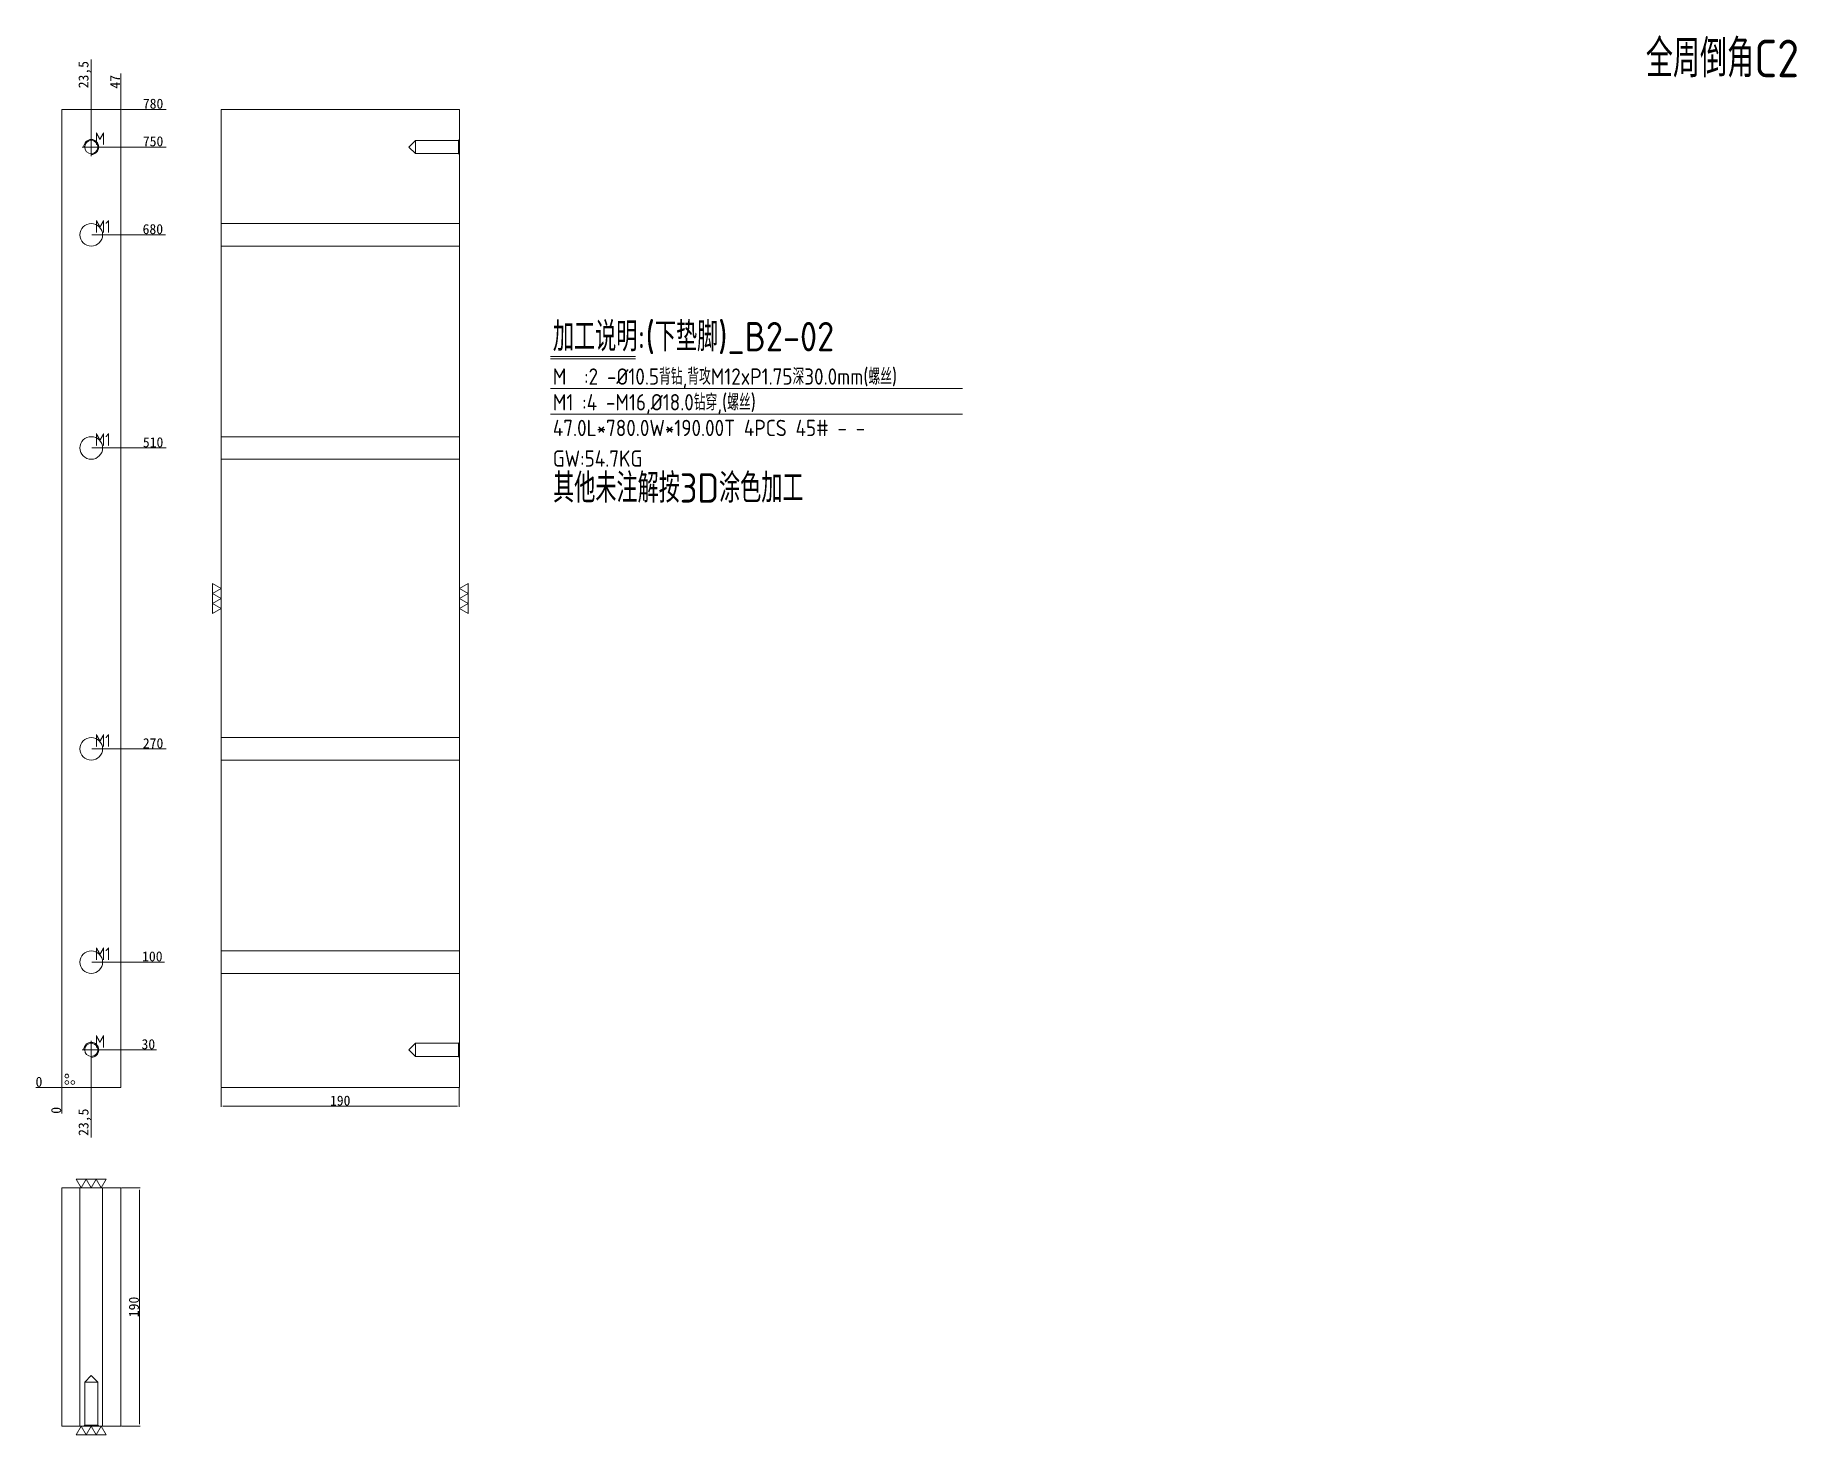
# Model space of a CAD drawing. Header units: millimetres. Extents: x 12046 to 13450, y 23513 to 24629.
import ezdxf

# ---------------------------------------------------------------- set-up
doc = ezdxf.new("R2010")
doc.units = ezdxf.units.MM
doc.linetypes.add('CENTER', pattern=[0])
doc.linetypes.add('DASHED', pattern=[0])
doc.layers.add('B2', color=7, linetype='Continuous', true_color=0xffffff)
doc.layers.add('U1', color=7, linetype='Continuous', true_color=0xffffff)
doc.layers.add('dim', color=4, linetype='Continuous')
doc.layers.add('dim_temp', color=161, linetype='Continuous', lineweight=9)
doc.styles.add('_PUG_ERP', font='txt')
doc.styles.add('gbenor', font='gbenor.shx', dxfattribs={"bigfont": 'gbcbig'})
doc.dimstyles.new('_PUG_ERP', dxfattribs={"dimtxt": 8, "dimasz": 1.5, "dimexe": 0.5, "dimexo": 0.5, "dimgap": 0.5, "dimtad": 1, "dimtxsty": '_PUG_ERP', "dimblk": 'CLOSEDBLANK', "dimcen": 0, "dimclrd": 4, "dimclre": 4, "dimclrt": 3, "dimazin": 3, "dimtfac": 1, "dimtmove": 0, "dimatfit": 3, "dimldrblk": 'CLOSEDBLANK', "dimlwd": 9, "dimlwe": 9})

# ---------------------------------------------------------------- blocks, each defined once
blk = doc.blocks.new('*D1266')
at = {"layer": 'Defpoints', "color": 0}
for p in [(12090.3, 23820), (12128.8, 23820), (12066.8, 23790)]:
    blk.add_point(p, dxfattribs=at)
at = {"layer": 'dim_temp', "color": 4, "lineweight": 9}
blk.add_line((12090.8, 23820), (12142.3, 23820), dxfattribs=at)
at = {"layer": 'dim_temp', "color": 3, "lineweight": 18, "insert": (12135.8, 23824.5), "char_height": 8, "attachment_point": 5, "style": '_PUG_ERP'}
blk.add_mtext('30', dxfattribs=at)
blk = doc.blocks.new('_ClosedBlank')
blk = doc.blocks.new('*D1267')
at = {"layer": 'Defpoints', "color": 0}
for p in [(12090.3, 23890), (12128.8, 23890), (12066.8, 23790)]:
    blk.add_point(p, dxfattribs=at)
at = {"layer": 'dim_temp', "color": 4, "lineweight": 9}
blk.add_line((12090.8, 23890), (12148.7, 23890), dxfattribs=at)
at = {"layer": 'dim_temp', "color": 3, "lineweight": 18, "insert": (12139, 23894.5), "char_height": 8, "attachment_point": 5, "style": '_PUG_ERP'}
blk.add_mtext('100', dxfattribs=at)
blk = doc.blocks.new('*D1268')
at = {"layer": 'Defpoints', "color": 0}
for p in [(12090.3, 24060), (12128.8, 24060), (12066.8, 23790)]:
    blk.add_point(p, dxfattribs=at)
at = {"layer": 'dim_temp', "color": 4, "lineweight": 9}
blk.add_line((12090.8, 24060), (12149.9, 24060), dxfattribs=at)
at = {"layer": 'dim_temp', "color": 3, "lineweight": 18, "insert": (12139.6, 24064.5), "char_height": 8, "attachment_point": 5, "style": '_PUG_ERP'}
blk.add_mtext('270', dxfattribs=at)
blk = doc.blocks.new('*D1269')
at = {"layer": 'Defpoints', "color": 0}
for p in [(12090.3, 24300), (12128.8, 24300), (12066.8, 23790)]:
    blk.add_point(p, dxfattribs=at)
at = {"layer": 'dim_temp', "color": 4, "lineweight": 9}
blk.add_line((12090.8, 24300), (12149.9, 24300), dxfattribs=at)
at = {"layer": 'dim_temp', "color": 3, "lineweight": 18, "insert": (12139.6, 24304.5), "char_height": 8, "attachment_point": 5, "style": '_PUG_ERP'}
blk.add_mtext('510', dxfattribs=at)
blk = doc.blocks.new('*D1270')
at = {"layer": 'Defpoints', "color": 0}
for p in [(12090.3, 24470), (12128.8, 24470), (12066.8, 23790)]:
    blk.add_point(p, dxfattribs=at)
at = {"layer": 'dim_temp', "color": 4, "lineweight": 9}
blk.add_line((12090.8, 24470), (12149.5, 24470), dxfattribs=at)
at = {"layer": 'dim_temp', "color": 3, "lineweight": 18, "insert": (12139.4, 24474.5), "char_height": 8, "attachment_point": 5, "style": '_PUG_ERP'}
blk.add_mtext('680', dxfattribs=at)
blk = doc.blocks.new('*D1271')
at = {"layer": 'Defpoints', "color": 0}
for p in [(12090.3, 24540), (12128.8, 24540), (12066.8, 23790)]:
    blk.add_point(p, dxfattribs=at)
at = {"layer": 'dim_temp', "color": 4, "lineweight": 9}
blk.add_line((12090.8, 24540), (12149.9, 24540), dxfattribs=at)
at = {"layer": 'dim_temp', "color": 3, "lineweight": 18, "insert": (12139.6, 24544.5), "char_height": 8, "attachment_point": 5, "style": '_PUG_ERP'}
blk.add_mtext('750', dxfattribs=at)
blk = doc.blocks.new('*D1272')
at = {"layer": 'Defpoints', "color": 0}
for p in [(12113.8, 24570), (12128.8, 24570), (12066.8, 23790)]:
    blk.add_point(p, dxfattribs=at)
at = {"layer": 'dim_temp', "color": 4, "lineweight": 9}
blk.add_line((12114.3, 24570), (12149.9, 24570), dxfattribs=at)
at = {"layer": 'dim_temp', "color": 3, "lineweight": 18, "insert": (12139.6, 24574.5), "char_height": 8, "attachment_point": 5, "style": '_PUG_ERP'}
blk.add_mtext('780', dxfattribs=at)
blk = doc.blocks.new('*D1273')
at = {"layer": 'Defpoints', "color": 0}
for p in [(12051.8, 23790), (12066.8, 23790), (12066.8, 23790)]:
    blk.add_point(p, dxfattribs=at)
at = {"layer": 'dim_temp', "color": 4, "lineweight": 9}
blk.add_line((12066.3, 23790), (12046, 23790), dxfattribs=at)
at = {"layer": 'dim_temp', "color": 3, "lineweight": 18, "insert": (12048.6, 23794.5), "char_height": 8, "attachment_point": 5, "style": '_PUG_ERP'}
blk.add_mtext('0', dxfattribs=at)
blk = doc.blocks.new('*D1274')
at = {"layer": 'Defpoints', "color": 0}
for p in [(12090.3, 23820), (12066.8, 23790), (12090.3, 23775)]:
    blk.add_point(p, dxfattribs=at)
at = {"layer": 'dim_temp', "color": 4, "lineweight": 9}
blk.add_line((12090.3, 23819.5), (12090.3, 23750.1), dxfattribs=at)
at = {"layer": 'dim_temp', "color": 3, "lineweight": 18, "insert": (12085.1, 23762.3), "char_height": 8, "attachment_point": 5, "rotation": 90, "style": '_PUG_ERP'}
blk.add_mtext('23,5', dxfattribs=at)
blk = doc.blocks.new('*D1275')
at = {"layer": 'Defpoints', "color": 0}
for p in [(12066.8, 23790), (12066.8, 23790), (12066.8, 23775)]:
    blk.add_point(p, dxfattribs=at)
at = {"layer": 'dim_temp', "color": 4, "lineweight": 9}
blk.add_line((12066.8, 23789.5), (12066.8, 23769.2), dxfattribs=at)
at = {"layer": 'dim_temp', "color": 3, "lineweight": 18, "insert": (12062.3, 23771.8), "char_height": 8, "attachment_point": 5, "rotation": 90, "style": '_PUG_ERP'}
blk.add_mtext('0', dxfattribs=at)
blk = doc.blocks.new('*D1276')
at = {"layer": 'Defpoints', "color": 0}
for p in [(12113.8, 24585), (12113.8, 24570), (12066.8, 23790)]:
    blk.add_point(p, dxfattribs=at)
at = {"layer": 'dim_temp', "color": 4, "lineweight": 9}
blk.add_line((12113.8, 24570.5), (12113.8, 24598.5), dxfattribs=at)
at = {"layer": 'dim_temp', "color": 3, "lineweight": 18, "insert": (12109.3, 24592), "char_height": 8, "attachment_point": 5, "rotation": 90, "style": '_PUG_ERP'}
blk.add_mtext('47', dxfattribs=at)
blk = doc.blocks.new('*D1277')
at = {"layer": 'Defpoints', "color": 0}
for p in [(12090.3, 24585), (12090.3, 24540), (12066.8, 23790)]:
    blk.add_point(p, dxfattribs=at)
at = {"layer": 'dim_temp', "color": 4, "lineweight": 9}
blk.add_line((12090.3, 24540.5), (12090.3, 24609.9), dxfattribs=at)
at = {"layer": 'dim_temp', "color": 3, "lineweight": 18, "insert": (12085.1, 24597.7), "char_height": 8, "attachment_point": 5, "rotation": 90, "style": '_PUG_ERP'}
blk.add_mtext('23,5', dxfattribs=at)
blk = doc.blocks.new('*D1278')
at = {"layer": 'Defpoints', "color": 0}
for p in [(12113.8, 23710), (12113.8, 23520), (12128.8, 23520)]:
    blk.add_point(p, dxfattribs=at)
at = {"layer": 'dim_temp', "color": 4, "lineweight": 9}
for p, q in [((12114.3, 23710), (12129.3, 23710)), ((12128.8, 23708.5), (12128.8, 23521.5)), ((12114.3, 23520), (12129.3, 23520))]:
    blk.add_line(p, q, dxfattribs=at)
at = {"layer": 'dim_temp', "color": 3, "lineweight": 18, "insert": (12124.3, 23615), "char_height": 8, "attachment_point": 5, "rotation": 90, "style": '_PUG_ERP'}
blk.add_mtext('190', dxfattribs=at)
blk = doc.blocks.new('*D1279')
at = {"layer": 'Defpoints', "color": 0}
for p in [(12193.8, 23790), (12383.8, 23790), (12383.8, 23775)]:
    blk.add_point(p, dxfattribs=at)
at = {"layer": 'dim_temp', "color": 4, "lineweight": 9}
for p, q in [((12193.8, 23789.5), (12193.8, 23774.5)), ((12383.8, 23789.5), (12383.8, 23774.5)), ((12195.3, 23775), (12382.3, 23775))]:
    blk.add_line(p, q, dxfattribs=at)
at = {"layer": 'dim_temp', "color": 3, "lineweight": 18, "insert": (12288.8, 23779.5), "char_height": 8, "attachment_point": 5, "style": '_PUG_ERP'}
blk.add_mtext('190', dxfattribs=at)

msp = doc.modelspace()

# ---------------------------------------------------------------- linework, layer by layer
at = {"layer": 'B2', "color": 135, "linetype": 'Continuous', "lineweight": 18}
for p, q in [((12113.814, 24570), (12066.814, 24570)), ((12066.814, 24570), (12066.814, 23790)), ((12113.814, 24570), (12113.814, 23790)), ((12193.814, 24570), (12383.814, 24570)), ((12193.814, 24570), (12193.814, 23790)), ((12383.814, 24570), (12383.814, 23790)), ((12066.814, 23790), (12113.814, 23790)), ((12383.814, 23790), (12193.814, 23790)), ((12066.814, 23520), (12066.814, 23710)), ((12066.814, 23710), (12113.814, 23710)), ((12113.814, 23520), (12113.814, 23710)), ((12066.814, 23520), (12113.814, 23520))]:
    msp.add_line(p, q, dxfattribs=at)
at = {"layer": 'B2', "color": 1, "linetype": 'CENTER', "lineweight": 18, "ltscale": 0.583504}
for p, q in [((12083.114, 24540), (12097.514, 24540)), ((12090.314, 24532.8), (12090.314, 24547.2)), ((12090.314, 23812.8), (12090.314, 23827.2)), ((12083.114, 23820), (12097.514, 23820))]:
    msp.add_line(p, q, dxfattribs=at)
at = {"layer": 'B2', "color": 5, "linetype": 'DASHED', "lineweight": 13, "ltscale": 0.583504}
for p, q in [((12348.814, 24545.253), (12343.561, 24540)), ((12343.561, 24540), (12348.814, 24534.747)), ((12383.067, 24545.253), (12348.814, 24545.253)), ((12348.814, 24534.747), (12348.814, 24545.253)), ((12383.814, 24546), (12383.067, 24545.253)), ((12383.067, 24545.253), (12383.067, 24534.747)), ((12348.814, 24534.747), (12383.067, 24534.747)), ((12383.067, 24534.747), (12383.814, 24534)), ((12348.814, 23825.253), (12343.561, 23820)), ((12383.067, 23825.253), (12348.814, 23825.253)), ((12348.814, 23825.253), (12348.814, 23814.747)), ((12383.814, 23826), (12383.067, 23825.253)), ((12383.067, 23814.747), (12383.067, 23825.253)), ((12343.561, 23820), (12348.814, 23814.747)), ((12348.814, 23814.747), (12383.067, 23814.747)), ((12383.067, 23814.747), (12383.814, 23814)), ((12090.314, 23560.253), (12085.061, 23555)), ((12095.567, 23555), (12090.314, 23560.253)), ((12085.061, 23555), (12085.061, 23520.747)), ((12085.061, 23555), (12095.567, 23555)), ((12095.567, 23520.747), (12095.567, 23555)), ((12085.061, 23520.747), (12084.314, 23520)), ((12085.061, 23520.747), (12095.567, 23520.747)), ((12096.314, 23520), (12095.567, 23520.747))]:
    msp.add_line(p, q, dxfattribs=at)
at = {"layer": 'B2', "color": 31, "linetype": 'DASHED', "lineweight": 13, "ltscale": 0.583504}
for p, q in [((12383.814, 24479.003), (12193.814, 24479.003)), ((12193.814, 24460.997), (12383.814, 24460.997)), ((12383.814, 24309.003), (12193.814, 24309.003)), ((12193.814, 24290.997), (12383.814, 24290.997)), ((12383.814, 24069.003), (12193.814, 24069.003)), ((12193.814, 24050.997), (12383.814, 24050.997)), ((12383.814, 23899.003), (12193.814, 23899.003)), ((12193.814, 23880.997), (12383.814, 23880.997)), ((12081.311, 23710), (12081.311, 23520)), ((12099.318, 23520), (12099.318, 23710))]:
    msp.add_line(p, q, dxfattribs=at)
at = {"layer": 'B2', "color": 30, "linetype": 'DASHED', "lineweight": 13, "ltscale": 0.583504}
for centre in [(12090.314, 24540), (12090.314, 23820)]:
    msp.add_circle(centre, 5.253, dxfattribs=at)
at = {"layer": 'B2', "color": 42, "linetype": 'Continuous', "lineweight": 18}
for centre in [(12090.314, 24470), (12090.314, 24300), (12090.314, 24060), (12090.314, 23890)]:
    msp.add_circle(centre, 9.004, dxfattribs=at)
at = {"layer": 'B2', "color": 30, "linetype": 'DASHED', "lineweight": 18, "ltscale": 0.583504}
for centre in [(12090.314, 24540), (12090.314, 23820)]:
    msp.add_arc(centre, 6, 270, 180, dxfattribs=at)
at = {"layer": 'dim', "color": 8, "linetype": 'Continuous', "lineweight": 18}
for p, q in [((12456.414, 24373.05), (12524.228, 24373.05)), ((12456.414, 24371.1), (12524.228, 24371.1)), ((12456.414, 24347.35), (12784.95, 24347.35)), ((12456.414, 24326.85), (12784.95, 24326.85))]:
    msp.add_line(p, q, dxfattribs=at)
at = {"layer": 'dim', "color": 20, "linetype": 'Continuous', "lineweight": 18}
for p, q in [((12193.814, 24188), (12186.886, 24192)), ((12186.886, 24192), (12186.886, 24168)), ((12383.814, 24188), (12390.742, 24192)), ((12390.742, 24192), (12390.742, 24168)), ((12193.814, 24188), (12186.886, 24184)), ((12193.814, 24180), (12186.886, 24184)), ((12193.814, 24180), (12186.886, 24176)), ((12193.814, 24172), (12186.886, 24176)), ((12383.814, 24188), (12390.742, 24184)), ((12383.814, 24180), (12390.742, 24184)), ((12383.814, 24180), (12390.742, 24176)), ((12383.814, 24172), (12390.742, 24176)), ((12193.814, 24172), (12186.886, 24168)), ((12383.814, 24172), (12390.742, 24168)), ((12082.314, 23710), (12078.314, 23716.928)), ((12102.314, 23716.928), (12078.314, 23716.928)), ((12082.314, 23710), (12086.314, 23716.928)), ((12090.314, 23710), (12086.314, 23716.928)), ((12090.314, 23710), (12094.314, 23716.928)), ((12098.314, 23710), (12094.314, 23716.928)), ((12098.314, 23710), (12102.314, 23716.928)), ((12082.314, 23520), (12078.314, 23513.072)), ((12082.314, 23520), (12086.314, 23513.072)), ((12090.314, 23520), (12086.314, 23513.072)), ((12090.314, 23520), (12094.314, 23513.072)), ((12098.314, 23520), (12094.314, 23513.072)), ((12098.314, 23520), (12102.314, 23513.072)), ((12102.314, 23513.072), (12078.314, 23513.072))]:
    msp.add_line(p, q, dxfattribs=at)
at = {"layer": 'dim', "lineweight": 18}
for centre in [(12070.834, 23799.112), (12070.834, 23793.943), (12075.576, 23794.05)]:
    msp.add_circle(centre, 1.523, dxfattribs=at)

# ---------------------------------------------------------------- texts
at = {"layer": 'dim', "color": 4, "lineweight": 18, "style": 'gbenor'}
for s, height, p in [('M', 10, (12093.074, 24541.631)), ('M1', 10, (12093.135, 24471.661)), ('加工说明:(下垫脚)_B2-02', 23.4, (12458.4, 24377.089)), ('M  :2 -%%c10.5背钻,背攻M12xP1.75深30.0mm(螺丝)', 13, (12458.364, 24350.46)), ('M1 :4 -M16,%%c18.0钻穿,(螺丝)', 13, (12458.364, 24329.96)), ('47.0L*780.0W*190.00T 4PCS 45# - - ', 13, (12458.364, 24309.46)), ('M1', 10, (12093.135, 24301.661)), ('GW:54.7KG ', 13, (12458.364, 24285.06)), ('M1', 10, (12093.135, 24061.661)), ('M1', 10, (12093.135, 23891.661)), ('M', 10, (12093.074, 23821.631))]:
    msp.add_text(s, height=height, dxfattribs=at).set_placement(p)
at = {"layer": 'dim', "color": 21, "lineweight": 18, "style": 'gbenor'}
msp.add_text('其他未注解按3D涂色加工', height=23.4, dxfattribs=at).set_placement((12458.583, 24256.389))
at = {"layer": 'U1', "color": 3, "lineweight": 18, "style": 'gbenor'}
msp.add_text('全周倒角C2', height=30, dxfattribs=at).set_placement((13329.908, 24595.626))

# ---------------------------------------------------------------- dimensions: what is measured, and where the dimension line sits
at = {"layer": 'dim_temp', "lineweight": 18}
for feature_location, offset, dtype, origin, picture, middle in [((12090.314, 24540), (0, 45), 1, (12066.814, 23790), '*D1277', (12085.053, 24597.69)), ((12113.814, 24570), (0, 15), 1, (12066.814, 23790), '*D1276', (12109.314, 24591.976)), ((12113.814, 24570), (15, 0), 0, (12066.814, 23790), '*D1272', (12139.6, 24574.5)), ((12090.314, 24540), (38.5, 0), 0, (12066.814, 23790), '*D1271', (12139.6, 24544.5)), ((12090.314, 24470), (38.5, 0), 0, (12066.814, 23790), '*D1270', (12139.41, 24474.5)), ((12090.314, 24300), (38.5, 0), 0, (12066.814, 23790), '*D1269', (12139.6, 24304.5)), ((12090.314, 24060), (38.5, 0), 0, (12066.814, 23790), '*D1268', (12139.6, 24064.5)), ((12090.314, 23890), (38.5, 0), 0, (12066.814, 23790), '*D1267', (12139.029, 23894.5)), ((12090.314, 23820), (38.5, 0), 0, (12066.814, 23790), '*D1266', (12135.791, 23824.5)), ((12090.314, 23820), (0, -45), 1, (12066.814, 23790), '*D1274', (12085.053, 23762.31)), ((12066.814476366, 23790), (-15, 0), 0, (12066.814476366, 23790), '*D1273', (12048.647809699, 23794.5)), ((12066.814476366, 23790), (0, -15), 1, (12066.814476366, 23790), '*D1275', (12062.314476366, 23771.833333333))]:
    dim = msp.add_ordinate_dim(feature_location=feature_location, offset=offset, dtype=dtype, origin=origin, dimstyle='_PUG_ERP', dxfattribs=at)
    dim.commit()
    dim.dimension.update_dxf_attribs({"geometry": picture, "text_midpoint": middle})
dim = msp.add_linear_dim(base=(12383.814, 23775), p1=(12193.814, 23790), p2=(12383.814, 23790), dimstyle='_PUG_ERP', dxfattribs=at)
dim.commit()
dim.dimension.update_dxf_attribs({"geometry": '*D1279', "text_midpoint": (12288.814, 23779.5)})
dim = msp.add_linear_dim(base=(12128.814, 23520), p1=(12113.814, 23710), p2=(12113.814, 23520), angle=90, dimstyle='_PUG_ERP', dxfattribs=at)
dim.commit()
dim.dimension.update_dxf_attribs({"geometry": '*D1278', "text_midpoint": (12124.314, 23615)})

doc.saveas('drawing.dxf')
